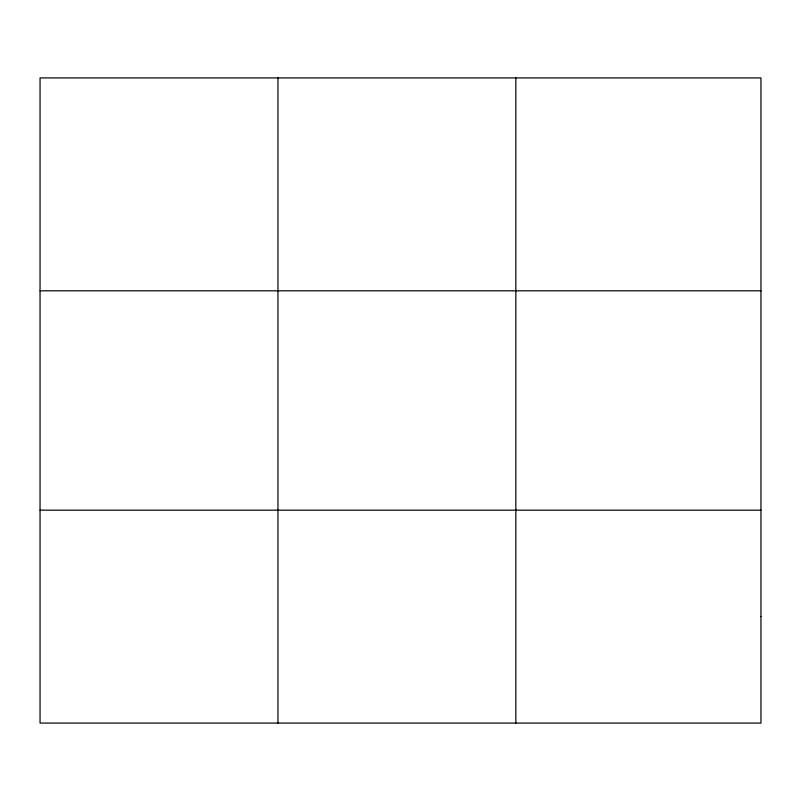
<?xml version="1.0" encoding="UTF-8"?>
<svg xmlns="http://www.w3.org/2000/svg" width="801" height="801" viewBox="0 0 801 801"><rect width="100%" height="100%" fill="white"/><g stroke="black" fill="none" stroke-linecap="round" stroke-linejoin="round"><path stroke-width="1.2" d="M277.947 723.073L277.947 77.927M515.844 723.073L515.844 77.927M40.05 290.823L760.95 290.823M40.05 510.177L760.95 510.177M760.95 616.62L760.95 723.073L40.05 723.073L40.05 77.927L760.95 77.927L760.95 616.62"/></g></svg>
